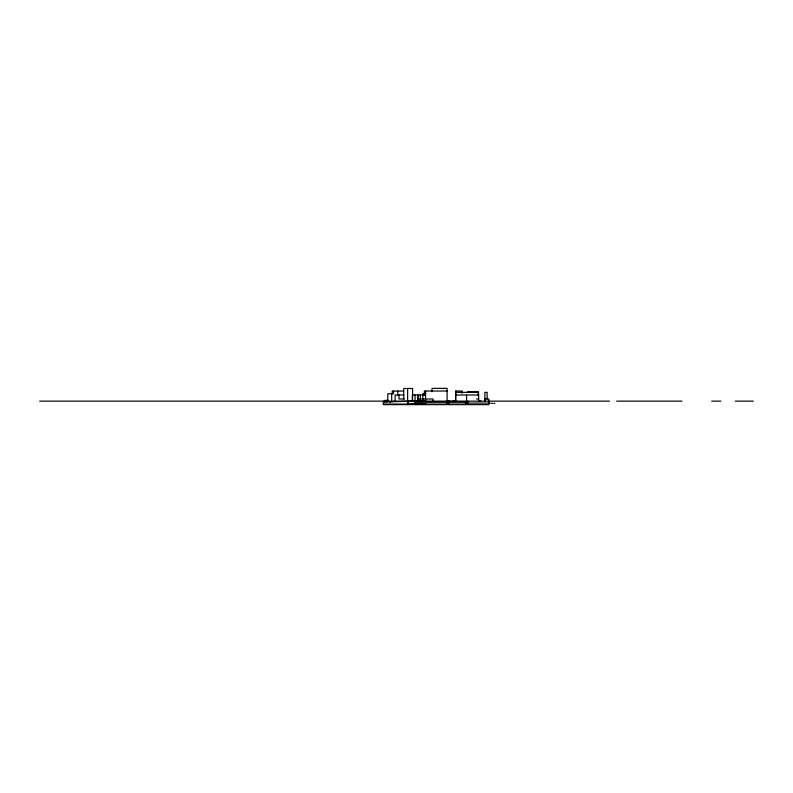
<?xml version="1.0" encoding="UTF-8"?>
<svg xmlns="http://www.w3.org/2000/svg" width="793" height="793" viewBox="0 0 793 793"><rect width="100%" height="100%" fill="white"/><g stroke="black" fill="none" stroke-linecap="round" stroke-linejoin="round"><path stroke-width="1.19" d="M455.678 400.296L456.193 401.06M455.678 399.741L455.678 391.028L462.111 391.028L462.111 393.278M447.609 401.149L448.214 401.06M452.714 401.06L453.229 401.06M454.002 401.06L454.518 401.149M480.746 401.149L480.221 401.06M416.345 401.149L417.455 401.06L416.692 401.149M417.881 401.06L418.595 401.06M417.396 401.06L416.84 401.149M421.182 401.06L421.975 401.159L421.975 404.638M418.417 401.149L417.019 401.06M414.937 401.139L415.948 401.149M478.903 401.149L479.418 401.06L478.724 401.06M420.538 401.06L422.035 401.139M423.095 401.149L423.71 401.149M424.949 404.063L419.814 404.063L419.814 401.149L424.483 401.149M404.093 401.347L406.145 401.248M391.752 401.863L389.571 401.982M403.806 401.367L401.02 401.506M384.407 402.051L383.634 402.081M389.631 401.982L390.751 401.932M387.995 402.041L387.014 402.061M407.057 401.228L412.588 401.208L412.588 388.471L403.756 388.471L403.756 398.978M400.871 401.506L392.694 401.754A11.013 5.511 90 0 0 392.406 401.783M384.565 402.081L386.815 402.061M407.8 404.073L408.058 401.149M407.82 401.208L408.058 404.073M411.547 404.063L420.706 404.053M410.903 401.149L416.394 401.139M415.492 401.149L416.513 401.149M409.842 404.073L416.394 404.053M403.637 391.068L392.198 391.068L392.198 393.734M447.093 391.028L424.354 391.028L424.354 395.013M467.652 391.712L478.328 391.712L478.328 395.251M455.678 392.357L478.546 392.357L478.694 401.149M425.246 393.685L422.818 393.685L422.818 401.664M403.756 394.954L395.112 394.954L395.112 401.149M424.889 395.013L412.32 394.954L412.32 401.149M455.678 395.013L478.694 395.013M404.39 398.978L398.998 398.978L398.998 394.954M418.109 399.008L433.077 399.008L433.077 401.149M476.543 399.008L478.685 399.008M484.989 399.008L488.865 399.008L488.865 404.638L383.366 404.638L383.366 401.06M388.193 400.386L384.724 400.386L384.724 401.149M39.65 401.149L609.52 401.149M616.647 401.149L681.96 401.149M711.678 401.149L720.797 401.149M735.309 401.149L753.35 401.149M422.808 401.407L420.379 401.407L420.399 395.013M413.916 401.585L467.692 401.585M415.145 402.894L419.814 402.894M425.99 402.894L467.692 402.894M422.124 403.072L425.99 403.072L425.99 401.149M465.223 403.082L488.865 403.072M488.994 403.28L490.173 403.28M491.353 403.28L492.522 403.28M493.702 403.28L494.882 403.28M383.366 404.073L425.345 404.073M419.814 401.149L421.351 401.149M425.514 401.149L425.663 391.028M419.814 404.063L422.54 404.073M424.949 401.149L424.205 401.149M454.647 401.06L455.162 401.06M449.631 401.06L450.146 401.139M446.667 401.06L447.183 401.06M448.858 401.06L448.342 401.149M487.13 399.008L487.13 392.357L484.919 392.357L484.919 401.149M485.068 399.008L485.068 401.149M478.427 392.357L478.427 395.667M467.692 401.159L467.692 403.082M466.571 395.013L466.571 401.149M455.678 391.028L455.678 401.585M449.026 403.231L446.4 403.3M447.093 401.407L447.093 388.362L432.046 388.362L432.046 391.692M422.124 401.149L422.124 404.073M420.647 401.149L420.647 401.664M419.586 401.149L420.102 401.149L415.145 401.149L415.145 404.063M418.109 395.013L418.109 401.149M417.574 395.013L417.574 401.149M415.056 394.954L415.056 401.149M407.632 388.471L407.632 401.149M397.789 391.068L397.789 395.548M393.487 391.068L393.487 393.734L387.817 393.734L387.817 400.386M391.692 393.734L391.692 401.149M420.657 401.06L420.042 401.06L420.706 401.139"/></g></svg>
